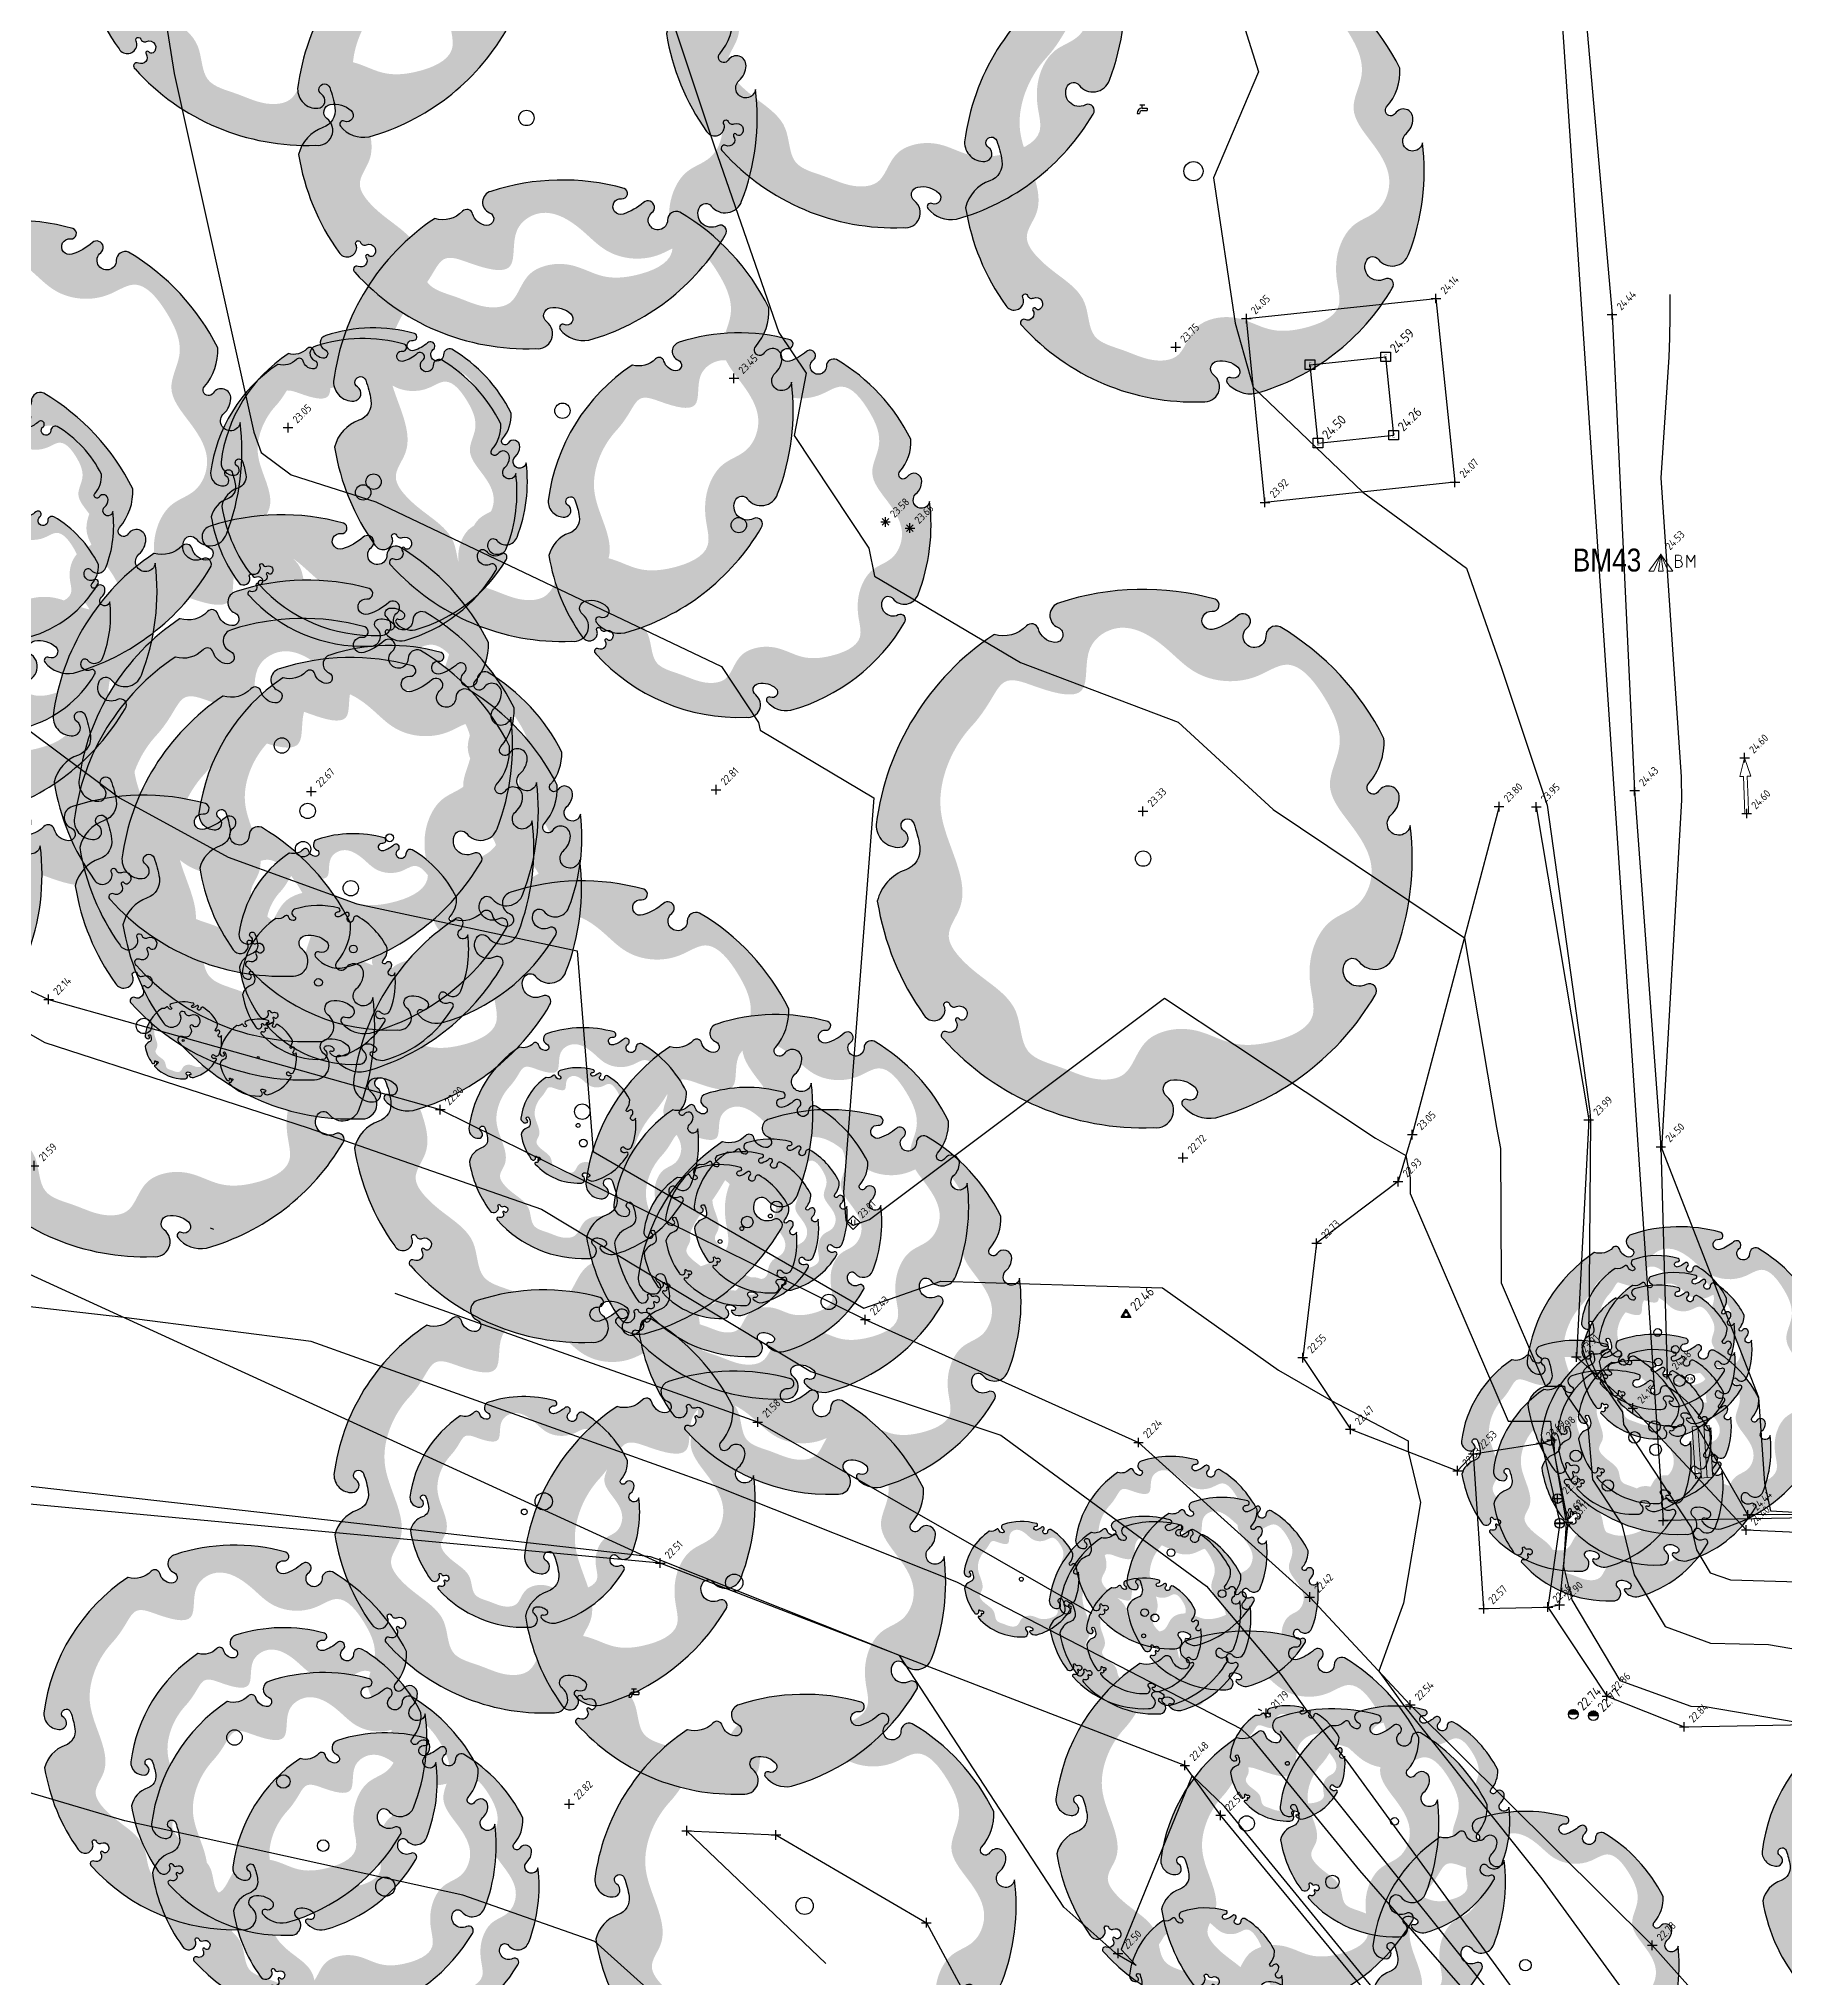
# Model space of a CAD drawing. Header units: metres. Extents: x 245957 to 247358, y 7418632 to 7419642.
# Drawn here: x 246174.8 to 246220.2, y 7419017.7 to 7419068.1 of the extents above; entities that cross this region are included whole.
import ezdxf
from ezdxf.enums import TextEntityAlignment as Align

# ---------------------------------------------------------------- set-up
doc = ezdxf.new("R2010")
doc.units = ezdxf.units.M
doc.header["$PDSIZE"] = 1
doc.linetypes.add('DASHDOT', pattern=[10, 5, -2.5, 0, -2.5])
doc.linetypes.add('PHANTOM', pattern=[2.5, 1.25, -0.25, 0.25, -0.25, 0.25, -0.25])
for name, color, linetype in [('017_NAIL-L', 8, 'Continuous'), ('018_SPIKE', 8, 'Continuous'), ('018_SPIKE-L', 8, 'Continuous'), ('102_TOP_OF_BANK', 37, 'PHANTOM'), ('102_TOP_OF_BANK-L', 37, 'PHANTOM'), ('102_TOP_OF_BANK-S', 37, 'PHANTOM'), ('103_TOE_OF_BATTER', 37, 'DASHDOT'), ('103_TOE_OF_BATTER-L', 37, 'DASHDOT'), ('103_TOE_OF_BATTER-S', 37, 'DASHDOT'), ('104_EXISTING_SURFACE-L', 35, 'Continuous'), ('104_EXISTING_SURFACE-S', 35, 'Continuous'), ('201_SINGLE_TREE-H', 63, 'Continuous'), ('201_SINGLE_TREE-S', 96, 'Continuous'), ('203_GROUP_TREES', 116, 'DASHDOT'), ('203_GROUP_TREES-S', 116, 'DASHDOT'), ('321_INVERT_OF_PIPE', 84, 'Continuous'), ('321_INVERT_OF_PIPE-L', 84, 'Continuous'), ('321_INVERT_OF_PIPE-S', 84, 'Continuous'), ('403_EDGE_OF_BITUMEN', 8, 'Continuous'), ('403_EDGE_OF_BITUMEN-L', 8, 'Continuous'), ('403_EDGE_OF_BITUMEN-S', 8, 'Continuous'), ('418_LANE_LINE_SOLID-L', 53, 'Continuous'), ('418_LANE_LINE_SOLID-S', 53, 'Continuous'), ('522_RUBBISH_BIN-S', 89, 'Continuous'), ('523_SEAT_OR_BENCH-S', 89, 'Continuous'), ('621_RETAIN_WALL_CONC', 45, 'STONEWALL'), ('621_RETAIN_WALL_CONC-L', 45, 'STONEWALL'), ('621_RETAIN_WALL_CONC-S', 45, 'STONEWALL'), ('903_FENCE', 24, 'FENCELINE'), ('903_FENCE-S', 24, 'Continuous'), ('COORDS', 2, 'Continuous'), ('EX-BENCHMARK', 7, 'Continuous'), ('EX-BENCHMARK_(SLS)', 8, 'Continuous'), ('EX-LINEMARKING_(SLS)', 53, 'Continuous'), ('Surface_Contours_Major', 4, 'Continuous'), ('Surface_Contours_Minor', 253, 'Continuous')]:
    doc.layers.add(name, color=color, linetype=linetype)
for name, color, linetype, true_color in [('419_EDGE_OF_CONCRETE', 7, 'Continuous', 0xff4100), ('419_EDGE_OF_CONCRETE-L', 7, 'Continuous', 0xff4100), ('419_EDGE_OF_CONCRETE-S', 7, 'Continuous', 0xff4100), ('710_ELECTRICITY_MAIN', 7, 'Continuous', 0xffa500), ('710_ELECTRICITY_MAIN-L', 7, 'Continuous', 0xffa500), ('710_ELECTRICITY_MAIN-S', 7, 'Continuous', 0xffa500), ('716_ELECTRICITY_PIT', 7, 'ELECTRICAL', 0xffa500), ('716_ELECTRICITY_PIT-L', 7, 'ELECTRICAL', 0xffa500), ('716_ELECTRICITY_PIT-S', 7, 'ELECTRICAL', 0xffa500), ('758_WATER_TAP-S', 7, 'Continuous', 0x0041ff), ('762_UNCLASSIFIED_PIT', 7, 'Continuous', 0xff64ac), ('764_UNCLASS_UTILITY-L', 7, 'Continuous', 0xff64ac), ('764_UNCLASS_UTILITY-S', 7, 'Continuous', 0xff64ac), ('765_UNCLASS_OBJECT-L', 7, 'Continuous', 0xff64ac), ('765_UNCLASS_OBJECT-S', 7, 'Continuous', 0xff64ac)]:
    doc.layers.add(name, color=color, linetype=linetype, true_color=true_color)
doc.styles.add('BOLD', font='ARIALN.TTF')
doc.styles.add('ISO', font='iso.shx')
doc.styles.add('ISO18', font='iso.shx')
doc.styles.add('ISO2.5', font='isocp.shx', dxfattribs={"height": 2.5})
doc.styles.get("Standard").update_dxf_attribs({"font": 'SIMPLEX.shx'})
doc.styles.add('Styleromans', font='romans.shx')
doc.linetypes.add('ELECTRICAL', pattern='A,2,-0.15,["E",ISO18,S=0.2,R=0,X=-0.015,Y=-0.1],-0.15', length=2.3)
doc.linetypes.add('FENCELINE', pattern='A,0.5,-0.2,["/",Standard,S=0.1,R=0,X=0,Y=-0.05],-0.25', length=0.95)
doc.linetypes.add('STONEWALL', pattern='A,0,-0.0625,[131,AECCLAND,S=1,R=0,X=0,Y=0],-0.06303', length=0.12553)

# ---------------------------------------------------------------- blocks, each defined once
blk = doc.blocks.new('201C')
at = {"layer": '201_SINGLE_TREE-H', "transparency": 33554534}
h = blk.add_hatch(color=256, dxfattribs=at)
h.paths.add_polyline_path([(-0.3717, -0.3344, 0.222926), (0.0196, -0.4996, 0.770799), (0.0439, -0.4417, -0.650302), (0.0511, -0.4116, -0.234737), (0.0964, -0.4247, -0.847312), (0.0816, -0.4475, 0.78443), (0.0732, -0.4583, 0.276934), (0.1352, -0.4813, 0.193599), (0.4309, -0.2536, 0.800435), (0.4144, -0.2337, -0.75216), (0.3757, -0.1925, -0.528914), (0.4006, -0.1909, 0.594112), (0.4663, -0.1804, 0.123805), (0.4962, 0.0616, -1.41759), (0.4607, 0.0811, 0.206906), (0.4758, 0.1133, 0.759729), (0.4374, 0.1252, -1.073307), (0.4187, 0.1392, 0.194379), (0.4474, 0.2231, 0.144612), (0.2544, 0.4304, 0.53339), (0.2277, 0.4128, -1.592592), (0.1939, 0.4293, 1.030038), (0.1758, 0.4513, -0.10361), (0.1314, 0.4262, -1.238487), (0.1282, 0.4593, 0.884725), (0.1336, 0.4818, 0.147549), (-0.1551, 0.4753, 0.71725), (-0.1579, 0.4291, -0.864032), (-0.1646, 0.4015, -0.310704), (-0.1946, 0.4266, 0.58143), (-0.2167, 0.4321, -0.281558), (-0.2766, 0.4162), (-0.2775, 0.4159, 0.217121), (-0.4959, 0.0634), (-0.4959, 0.0634, 0.440011), (-0.4522, 0.021, 0.723973), (-0.4442, 0.0516, -1.384648), (-0.4262, 0.0659, -0.051107), (-0.4149, 0.0223, -0.361502), (-0.441, -0.0208, 0.256822), (-0.4937, -0.0791, 0.116166), (-0.4065, -0.2911, 0.67803), (-0.3682, -0.2843, 0.170035), (-0.3696, -0.274, -1.054701), (-0.3596, -0.2696, 0.431903), (-0.3468, -0.2749, -0.910728), (-0.3329, -0.2993, -0.42046), (-0.3418, -0.2976, 1.007885), (-0.3479, -0.3018, -0.766634), (-0.3646, -0.3216, 0.938602), (-0.3717, -0.3344)])
edge = h.paths.add_edge_path(flags=16)
edge.add_spline(control_points=[(-0.3177, 0.2468), (-0.303, 0.2628), (-0.2856, 0.2893), (-0.256, 0.3411), (-0.1928, 0.3155), (-0.0921, 0.286), (-0.1162, 0.3941), (-0.0359, 0.4462), (0.0392, 0.3985), (0.1028, 0.3299), (0.1957, 0.3214), (0.2784, 0.3804), (0.3442, 0.2961), (0.3785, 0.2147), (0.3303, 0.1307), (0.3915, 0.0592), (0.4378, -0.0139), (0.4055, -0.0919), (0.3459, -0.1091), (0.3102, -0.1666), (0.3057, -0.2282), (0.3286, -0.3091), (0.2408, -0.3447), (0.1647, -0.3496), (0.103, -0.3142), (0.0463, -0.3153), (0.0047, -0.3356), (-0.0139, -0.3682), (-0.0327, -0.4069), (-0.0927, -0.4151), (-0.1463, -0.3868), (-0.23, -0.3665), (-0.2245, -0.2773), (-0.2864, -0.2294), (-0.3344, -0.1941), (-0.3737, -0.1409), (-0.3276, -0.0866), (-0.344, -0.0009), (-0.3866, 0.0828), (-0.3665, 0.1796), (-0.3359, 0.2271), (-0.3177, 0.2468)], knot_values=[0, 0, 0, 0, 0.064972, 0.101243, 0.15652, 0.245586, 0.324463, 0.387907, 0.486094, 0.554514, 0.671826, 0.728629, 0.823661, 0.919885, 0.989953, 1.075257, 1.171704, 1.23593, 1.293575, 1.346478, 1.426142, 1.479146, 1.570817, 1.644481, 1.712561, 1.774901, 1.807, 1.846291, 1.885582, 1.928182, 2.007036, 2.074591, 2.151638, 2.226455, 2.293426, 2.340744, 2.397548, 2.47317, 2.587294, 2.673595, 2.754259, 2.754259, 2.754259, 2.754259], degree=3, periodic=0)
at = {"layer": '201_SINGLE_TREE-S'}
blk.add_lwpolyline([(-0.3717, -0.3344, 0.222926), (0.0196, -0.4996, 0.770799), (0.0439, -0.4417, -0.650302), (0.0511, -0.4116, -0.234737), (0.0964, -0.4247, -0.847312), (0.0816, -0.4475, 0.78443), (0.0732, -0.4583, 0.276934), (0.1352, -0.4813, 0.193599), (0.4309, -0.2536, 0.800435), (0.4144, -0.2337, -0.75216), (0.3757, -0.1925, -0.528914), (0.4006, -0.1909, 0.594112), (0.4663, -0.1804, 0.123805), (0.4962, 0.0616, -1.41759), (0.4607, 0.0811, 0.206906), (0.4758, 0.1133, 0.759729), (0.4374, 0.1252, -1.073307), (0.4187, 0.1392, 0.194379), (0.4474, 0.2231, 0.144612), (0.2544, 0.4304, 0.53339), (0.2277, 0.4128, -1.592592), (0.1939, 0.4293, 1.030038), (0.1758, 0.4513, -0.10361), (0.1314, 0.4262, -1.238487), (0.1282, 0.4593, 0.884725), (0.1336, 0.4818, 0.147549), (-0.1551, 0.4753, 0.71725), (-0.1579, 0.4291, -0.864032), (-0.1646, 0.4015, -0.310704), (-0.1946, 0.4266, 0.58143), (-0.2167, 0.4321, -0.281558), (-0.2766, 0.4162), (-0.2775, 0.4159, 0.217121), (-0.4959, 0.0634), (-0.4959, 0.0634, 0.440011), (-0.4522, 0.021, 0.723973), (-0.4442, 0.0516, -1.384648), (-0.4262, 0.0659, -0.051107), (-0.4149, 0.0223, -0.361502), (-0.441, -0.0208, 0.256822), (-0.4937, -0.0791, 0.116166), (-0.4065, -0.2911, 0.67803), (-0.3682, -0.2843, 0.170035), (-0.3696, -0.274, -1.054701), (-0.3596, -0.2696, 0.431903), (-0.3468, -0.2749, -0.910728), (-0.3329, -0.2993, -0.42046), (-0.3418, -0.2976, 1.007885), (-0.3479, -0.3018, -0.766634), (-0.3646, -0.3216, 0.938602), (-0.3717, -0.3344)], format="xyb", dxfattribs=at)
blk = doc.blocks.new('201T')
at = {"layer": '201_SINGLE_TREE-S'}
blk.add_circle((0, 0), 0.5, dxfattribs=at)
blk = doc.blocks.new('CROSS')
at = {"color": 0, "linetype": 'Continuous'}
for p, q in [((-0.5, 0), (0.5, 0)), ((0, -0.5), (0, 0.5))]:
    blk.add_line(p, q, dxfattribs=at)
blk = doc.blocks.new('716')
at = {"layer": '716_ELECTRICITY_PIT', "color": 0, "linetype": 'Continuous'}
for p, q in [((0, 0.5), (-0.5, 0)), ((0.5, 0), (-0.5, 0)), ((-0.48, 0.13), (0.48, 0.13)), ((-0.43, 0.26), (-0.43, 0)), ((0.43, 0.25), (-0.43, 0.25)), ((-0.36, 0.35), (0.36, 0.35)), ((-0.35, 0), (-0.35, 0.36)), ((-0.35, 0), (0, 0.35)), ((0.26, 0.43), (-0.26, 0.43)), ((-0.25, 0.43), (-0.25, 0)), ((0, 0.25), (-0.25, 0)), ((-0.13, 0), (-0.13, 0.48)), ((-0.13, 0), (0, 0.13)), ((0, 0.5), (0, 0)), ((0.5, 0), (0, 0.5)), ((0, 0.35), (0.35, 0)), ((0.25, 0), (0, 0.25)), ((0, 0.13), (0.13, 0)), ((0.13, 0), (0.13, 0.48)), ((0.25, 0), (0.25, 0.43)), ((0.35, 0.36), (0.35, 0)), ((0.43, 0), (0.43, 0.26))]:
    blk.add_line(p, q, dxfattribs=at)
at = {"layer": '716_ELECTRICITY_PIT', "color": 0}
blk.add_circle((0, 0), 0.5, dxfattribs=at).dxf.unprotected_set("ltscale", 0)
blk = doc.blocks.new('018')
at = {"color": 0, "linetype": 'Continuous'}
for p, q in [((-0.498, -0.292), (0.002, 0.578)), ((-0.428, -0.242), (0.002, 0.508)), ((-0.218, -0.002), (-0.208, 0.058)), ((-0.208, 0.058), (-0.188, 0.108)), ((-0.188, 0.108), (-0.158, 0.158)), ((-0.158, 0.158), (-0.108, 0.188)), ((-0.148, 0.208), (0.002, 0.408)), ((0.002, 0.278), (-0.148, 0.208)), ((-0.108, 0.188), (-0.058, 0.208)), ((-0.058, 0.208), (0.002, 0.218)), ((0.002, 0.278), (-0.048, 0.338)), ((0.002, 0.578), (0.502, -0.292)), ((0.002, 0.508), (0.452, -0.252)), ((0.002, 0.508), (0.002, 0.278)), ((0.002, 0.408), (0.172, 0.208)), ((0.002, 0.278), (0.052, 0.358)), ((0.172, 0.208), (0.002, 0.278)), ((0.002, 0.218), (0.062, 0.218)), ((0.062, 0.218), (0.112, 0.188)), ((0.112, 0.188), (0.162, 0.158)), ((0.162, 0.158), (0.192, 0.108)), ((0.282, 0.008), (0.182, -0.212)), ((0.192, 0.108), (0.212, 0.058)), ((0.212, 0.058), (0.222, -0.002)), ((0.402, -0.192), (0.282, 0.008)), ((0.502, -0.292), (-0.498, -0.292)), ((0.452, -0.252), (-0.428, -0.242)), ((-0.348, -0.192), (-0.268, -0.012)), ((-0.348, -0.192), (-0.218, -0.142)), ((-0.168, -0.212), (-0.348, -0.192)), ((-0.218, -0.142), (-0.298, -0.092)), ((-0.268, -0.012), (-0.168, -0.212)), ((-0.218, -0.142), (-0.268, -0.222)), ((-0.208, -0.062), (-0.218, -0.002)), ((-0.188, -0.112), (-0.208, -0.062)), ((-0.158, -0.162), (-0.188, -0.112)), ((-0.108, -0.192), (-0.158, -0.162)), ((-0.058, -0.212), (-0.108, -0.192)), ((0.002, -0.222), (-0.058, -0.212)), ((0.062, -0.212), (0.002, -0.222)), ((0.112, -0.192), (0.062, -0.212)), ((0.162, -0.162), (0.112, -0.192)), ((0.192, -0.112), (0.162, -0.162)), ((0.182, -0.212), (0.402, -0.192)), ((0.212, -0.062), (0.192, -0.112)), ((0.222, -0.002), (0.212, -0.062)), ((0.232, -0.112), (0.332, -0.062)), ((0.402, -0.192), (0.232, -0.112)), ((0.232, -0.112), (0.282, -0.242))]:
    blk.add_line(p, q, dxfattribs=at)
blk = doc.blocks.new('758')
at = {"color": 0}
for p, q in [((-0.24, 0.59), (0.26, 0.59)), ((0, 0.25), (0, 0.59)), ((0, 0.25), (0.5, 0.25)), ((0, 0), (0.5, 0)), ((0.5, 0.25), (0.5, 0)), ((-0.53, -0.3), (-0.28, -0.3))]:
    blk.add_line(p, q, dxfattribs=at)
for radius, start, end in [(0.551, 91.9089, 180.0466), (0.304, 93.5498, 180.0277)]:
    blk.add_arc((0.02, -0.3), radius, start, end, dxfattribs=at)
blk = doc.blocks.new('523')
at = {"color": 0, "linetype": 'Continuous', "lineweight": 13}
for p, q in [((-0.675, 0.225), (0.675, 0.225)), ((-0.675, -0.225), (-0.675, 0.225)), ((-0.67, 0.073), (0.674, 0.073)), ((0.675, 0.225), (0.675, -0.225)), ((-0.675, -0.079), (0.674, -0.079)), ((-0.675, -0.225), (0, -0.225)), ((0, -0.225), (0.675, -0.225))]:
    blk.add_line(p, q, dxfattribs=at)
blk = doc.blocks.new('522')
at = {"color": 0}
blk.add_circle((0, 0), 0.478, dxfattribs=at).dxf.unprotected_set("ltscale", 0)
at = {"color": 0, "style": 'ISO'}
blk.add_text('BIN', height=0.317, dxfattribs=at).set_placement((0, 0), align=Align.MIDDLE_CENTER)
blk = doc.blocks.new('710')
at = {"color": 0}
blk.add_lwpolyline([(-0.5, 0.5), (0.5, 0.5), (0.5, -0.5), (-0.5, -0.5)], close=True, dxfattribs=at)
at = {"color": 0, "style": 'ISO'}
blk.add_text('E', height=0.44, dxfattribs=at).set_placement((0, 0), align=Align.MIDDLE_CENTER)
blk = doc.blocks.new('764')
at = {"layer": '762_UNCLASSIFIED_PIT', "color": 0}
blk.add_lwpolyline([(0.71, 0), (0, 0.71), (-0.71, 0), (0, -0.71)], close=True, dxfattribs=at)
at = {"layer": '762_UNCLASSIFIED_PIT', "color": 0, "style": 'Styleromans'}
blk.add_text('U', height=0.6, dxfattribs=at).set_placement((0, 0), align=Align.MIDDLE_CENTER)
blk = doc.blocks.new('765')
at = {"color": 0, "linetype": 'Continuous'}
for p, q in [((-0.5, 0), (0.5, 0)), ((-0.35, 0.35), (0.35, -0.35)), ((-0.35, -0.35), (0.35, 0.35)), ((0, -0.5), (0, 0.5))]:
    blk.add_line(p, q, dxfattribs=at)
blk = doc.blocks.new('321')
at = {"layer": '321_INVERT_OF_PIPE', "color": 0, "linetype": 'Continuous'}
for p, q in [((-0.5, 0), (0.5, 0)), ((0, -0.5), (0, 0.5))]:
    blk.add_line(p, q, dxfattribs=at)
blk.add_circle((0, 0), 0.5, dxfattribs=at)
blk = doc.blocks.new('BM')
at = {"color": 0, "linetype": 'Continuous', "lineweight": 13}
for p, q in [((0, 0), (-0.31, -0.437)), ((-0.186, -0.437), (0, 0)), ((0, 0), (-0.062, -0.437)), ((0, 0), (0.186, -0.437)), ((0.31, -0.437), (0, 0)), ((0, 0), (0.062, -0.437)), ((-0.31, -0.437), (-0.186, -0.437)), ((-0.062, -0.437), (0.062, -0.437)), ((0.186, -0.437), (0.31, -0.437)), ((0.472, -0.017), (0.383, -0.017)), ((0.383, -0.017), (0.383, -0.339)), ((0.472, -0.161), (0.383, -0.161)), ((0.383, -0.161), (0.389, -0.161)), ((0.383, -0.339), (0.472, -0.339)), ((0.383, -0.339), (0.389, -0.339)), ((0.522, -0.039), (0.472, -0.017)), ((0.472, -0.161), (0.522, -0.139)), ((0.516, -0.172), (0.472, -0.161)), ((0.472, -0.339), (0.516, -0.327)), ((0.549, -0.206), (0.516, -0.172)), ((0.516, -0.327), (0.549, -0.294)), ((0.544, -0.089), (0.522, -0.039)), ((0.522, -0.139), (0.544, -0.089)), ((0.56, -0.25), (0.549, -0.206)), ((0.549, -0.294), (0.56, -0.25)), ((0.671, -0.339), (0.671, -0.017)), ((0.671, -0.017), (0.776, -0.194)), ((0.776, -0.194), (0.887, -0.017)), ((0.887, -0.017), (0.887, -0.339))]:
    blk.add_line(p, q, dxfattribs=at)
blk = doc.blocks.new('T')
at = {"color": 0, "linetype": 'Continuous', "lineweight": 13}
for p, q in [((0, 0), (2.4, 0.36)), ((2.4, -0.36), (0, 0)), ((2.4, 0.36), (2.4, 0.12)), ((2.4, 0.12), (5.48, 0.12)), ((5.48, 0.12), (6.94, 0.12)), ((7.2, 0.12), (6.94, 0.12)), ((7.2, 0.12), (7.2, -0.12)), ((2.41, -0.12), (2.4, -0.36)), ((7.2, -0.12), (2.41, -0.12))]:
    blk.add_line(p, q, dxfattribs=at)

msp = doc.modelspace()

# ---------------------------------------------------------------- linework, layer by layer
at = {"layer": '102_TOP_OF_BANK', "ltscale": 20}
for p, q in [((246213.753, 7419048.105), (246215.118, 7419039.967)), ((246170.114, 7419045.415), (246175.069, 7419043.1)), ((246175.069, 7419043.1), (246185.254, 7419040.236)), ((246185.254, 7419040.236), (246196.306, 7419034.776)), ((246215.118, 7419039.967), (246214.799, 7419033.806)), ((246173.368, 7419036.511), (246190.973, 7419028.447)), ((246196.306, 7419034.776), (246203.411, 7419031.58)), ((246214.799, 7419033.806), (246216.265, 7419032.476)), ((246216.265, 7419032.476), (246219.212, 7419029.309)), ((246203.411, 7419031.58), (246207.864, 7419027.561)), ((246190.973, 7419028.447), (246172.533, 7419030.166)), ((246219.212, 7419029.309), (246222.693, 7419029.157)), ((246204.616, 7419023.185), (246190.973, 7419028.447)), ((246207.864, 7419027.561), (246210.476, 7419024.759)), ((246210.476, 7419024.759), (246216.771, 7419018.508)), ((246205.545, 7419021.887), (246204.616, 7419023.185)), ((246215.542, 7419009.75), (246205.545, 7419021.887)), ((246216.771, 7419018.508), (246225.565, 7419008.654))]:
    msp.add_line(p, q, dxfattribs=at)
at = {"layer": '103_TOE_OF_BATTER', "ltscale": 2}
for p, q in [((246212.786, 7419048.115), (246210.531, 7419039.588)), ((246210.531, 7419039.588), (246210.162, 7419038.366)), ((246193.509, 7419032.113), (246174.69, 7419038.776)), ((246210.162, 7419038.366), (246208.042, 7419036.76)), ((246208.042, 7419036.76), (246207.68, 7419033.787)), ((246207.68, 7419033.787), (246208.92, 7419031.924)), ((246193.509, 7419032.113), (246206.73, 7419024.542)), ((246208.92, 7419031.924), (246211.71, 7419030.846)), ((246211.71, 7419030.846), (246212.121, 7419031.285)), ((246213.888, 7419031.56), (246214.368, 7419029.496)), ((246214.368, 7419029.496), (246214.057, 7419027.3)), ((246214.057, 7419027.3), (246215.59, 7419024.988)), ((246225.933, 7419000.598), (246206.73, 7419024.542)), ((246215.59, 7419024.988), (246217.601, 7419024.187)), ((246217.601, 7419024.187), (246226.064, 7419024.34))]:
    msp.add_line(p, q, dxfattribs=at)
at = {"layer": '203_GROUP_TREES'}
for p, q in [((246191.662, 7419021.487), (246195.957, 7419017.389)), ((246191.662, 7419021.487), (246193.982, 7419021.376)), ((246193.982, 7419021.376), (246197.894, 7419019.094)), ((246197.894, 7419019.094), (246199.041, 7419016.971))]:
    msp.add_line(p, q, dxfattribs=at)
at = {"layer": '403_EDGE_OF_BITUMEN'}
for p, q in [((246214.857, 7419070.741), (246215.727, 7419060.907)), ((246215.727, 7419060.907), (246216.31, 7419048.532)), ((246216.31, 7419048.532), (246216.994, 7419039.272)), ((246216.994, 7419039.272), (246217.159, 7419033.352)), ((246219.257, 7419029.696), (246217.159, 7419033.352)), ((246222.44, 7419029.715), (246219.257, 7419029.696))]:
    msp.add_line(p, q, dxfattribs=at)
at = {"layer": '419_EDGE_OF_CONCRETE'}
for p, q in [((246206.215, 7419060.804), (246211.145, 7419061.326)), ((246211.145, 7419061.326), (246211.64, 7419056.548)), ((246206.699, 7419056.026), (246206.215, 7419060.804)), ((246211.64, 7419056.548), (246206.699, 7419056.026)), ((246212.121, 7419031.285), (246213.888, 7419031.56)), ((246212.387, 7419027.262), (246212.121, 7419031.285)), ((246212.387, 7419027.262), (246214.057, 7419027.3))]:
    msp.add_line(p, q, dxfattribs=at)
at = {"layer": '621_RETAIN_WALL_CONC'}
for p, q in [((246213.888, 7419031.56), (246214.155, 7419031.649)), ((246214.584, 7419029.506), (246214.155, 7419031.649)), ((246214.361, 7419027.358), (246214.584, 7419029.506)), ((246214.057, 7419027.3), (246214.361, 7419027.358))]:
    msp.add_line(p, q, dxfattribs=at).dxf.unprotected_set("ltscale", 0)
at = {"layer": '710_ELECTRICITY_MAIN'}
for p, q in [((246207.874, 7419059.603), (246209.841, 7419059.81)), ((246210.047, 7419057.773), (246209.841, 7419059.81)), ((246208.079, 7419057.566), (246207.874, 7419059.603)), ((246208.079, 7419057.566), (246210.047, 7419057.773))]:
    msp.add_line(p, q, dxfattribs=at)
at = {"layer": '903_FENCE', "ltscale": 20}
for p in [(246210.97, 7419119.791), (246255.447, 7419030.25)]:
    msp.add_line(p, (246217.058, 7419029.549), dxfattribs=at)
at = {"layer": 'COORDS', "color": 7, "linetype": 'Continuous'}
msp.add_point((246216.995, 7419054.672), dxfattribs=at)
at = {"layer": 'Surface_Contours_Major'}
for points, elevation in [([(246205.482, 7419070.558), (246206.528, 7419067.218), (246205.358, 7419064.461), (246205.925, 7419060.687), (246206.396, 7419059.018), (246209.242, 7419056.294), (246211.944, 7419054.314), (246212.858, 7419051.684), (246214.037, 7419048.152), (246215.15, 7419040.194), (246215.161, 7419039.951), (246215.119, 7419034.602), (246215.153, 7419033.737), (246215.334, 7419033.32), (246215.998, 7419032.371), (246216.025, 7419032.05), (246217.781, 7419029.37), (246217.923, 7419028.79), (246218.279, 7419028.195), (246218.802, 7419028.006), (246221.441, 7419027.934)], 24), ([(246178.042, 7419069.03), (246178.334, 7419067.179), (246180.402, 7419057.849), (246180.598, 7419057.321), (246181.374, 7419056.744), (246183.581, 7419056.036), (246192.564, 7419051.761), (246193.53, 7419050.301), (246193.57, 7419050.099), (246196.531, 7419048.347), (246195.74, 7419038.092), (246195.8, 7419037.349), (246196, 7419037.233), (246196.419, 7419037.381), (246204.089, 7419043.13), (246209.575, 7419039.491), (246210.366, 7419039.04), (246210.472, 7419038.465), (246210.474, 7419038.059), (246213.025, 7419032.134), (246214.121, 7419032.133), (246214.172, 7419031.704), (246214.199, 7419031.665), (246214.231, 7419031.27), (246214.535, 7419029.503), (246214.466, 7419028.36), (246214.681, 7419027.486), (246215.931, 7419025.394), (246217.771, 7419024.728), (246218.145, 7419024.717), (246220.891, 7419024.246)], 23), ([(246197.464, 7419011.257), (246189.271, 7419018.608), (246185.838, 7419019.808), (246177.05, 7419021.747), (246170.018, 7419023.818), (246169.003, 7419023.252), (246165.125, 7419021.886), (246164.405, 7419021.58), (246164.315, 7419021.725), (246164.189, 7419021.741), (246161.943, 7419025.282), (246161.922, 7419025.33), (246161.889, 7419025.404), (246161.854, 7419025.426), (246153.85, 7419033.376), (246146.64, 7419041.612), (246145.673, 7419043.16), (246144.82, 7419044.588), (246140.536, 7419050.815), (246140.938, 7419057.692), (246140.778, 7419058.032), (246140.741, 7419058.178), (246140.514, 7419058.555), (246129.005, 7419066.353)], 23), ([(246174.046, 7419042.509), (246174.972, 7419041.984), (246181.817, 7419039.76), (246187.883, 7419037.649), (246194.892, 7419033.428), (246199.832, 7419031.772), (246205.175, 7419027.841), (246207.108, 7419025.546), (246207.788, 7419024.602), (246208.855, 7419023.264), (246219.585, 7419008.513), (246209.169, 7419020.448), (246206.409, 7419023.821), (246206.089, 7419024.129), (246198.686, 7419027.952), (246192.367, 7419030.461), (246181.897, 7419034.205), (246177.028, 7419034.834), (246173.205, 7419035.267)], 22)]:
    msp.add_lwpolyline(points, dxfattribs=dict(at, elevation=elevation))
at = {"layer": 'Surface_Contours_Minor'}
for points, elevation in [([(246191.073, 7419069.208), (246192.385, 7419065.268), (246194.054, 7419060.441), (246194.772, 7419059.384), (246194.459, 7419057.764), (246196.399, 7419054.833), (246196.543, 7419054.11), (246200.344, 7419051.86), (246204.444, 7419050.314), (246206.912, 7419048.038), (246211.884, 7419044.701), (246212.723, 7419039.769), (246212.823, 7419039.225), (246212.838, 7419035.734), (246213.995, 7419033.048), (246214.492, 7419033.047), (246214.515, 7419032.852), (246215.098, 7419032.018), (246215.213, 7419030.616), (246215.98, 7419029.446), (246216.302, 7419028.138), (246217.105, 7419026.794), (246218.287, 7419026.367), (246219.793, 7419026.326), (246225.341, 7419025.374)], 23.5), ([(246169.451, 7419068.492), (246171.042, 7419058.382), (246171.43, 7419056.632), (246173.592, 7419050.811), (246176.909, 7419048.344), (246179.742, 7419046.799), (246183.083, 7419045.587), (246188.814, 7419044.366), (246189.234, 7419039.146), (246196.27, 7419035.072), (246198.267, 7419035.774), (246204.039, 7419035.598), (246207.05, 7419033.46), (246208.424, 7419032.669), (246210.42, 7419031.624), (246210.419, 7419031.344), (246210.748, 7419030.023), (246210.299, 7419027.399), (246209.662, 7419025.632), (246210.299, 7419024.748), (246213.901, 7419020.232), (246220.601, 7419011.02)], 22.5), ([(246217.227, 7419061.426), (246217.229, 7419060.866), (246217.223, 7419060.307), (246217.203, 7419059.797), (246216.996, 7419056.664), (246217.523, 7419048.893), (246217.529, 7419048.283), (246217.017, 7419039.359), (246217.02, 7419039.322), (246217.021, 7419039.307), (246217.029, 7419039.273), (246217.023, 7419039.218), (246219.534, 7419032.755), (246219.687, 7419030.523), (246219.842, 7419029.803), (246221.566, 7419029.709)], 24.5), ([(246214.958, 7419010.729), (246205.646, 7419022.112), (246204.808, 7419022.918), (246202.957, 7419018.397), (246203.347, 7419017.98), (246202.859, 7419018.264), (246202.796, 7419018.318), (246201.466, 7419019.501), (246197.198, 7419026.046), (246191.013, 7419028.503), (246190.721, 7419028.607), (246190.586, 7419028.624), (246172.599, 7419030.66)], 22.5)]:
    msp.add_lwpolyline(points, dxfattribs=dict(at, elevation=elevation))

# ---------------------------------------------------------------- block references
at = {"layer": '018_SPIKE', "xscale": 0.25, "yscale": 0.25, "zscale": 0.25}
msp.add_blockref('018', (246203.088, 7419034.903), dxfattribs=at)
at = {"layer": '102_TOP_OF_BANK-S', "xscale": 0.25, "yscale": 0.25, "zscale": 0.25}
for p in [(246213.753, 7419048.105), (246175.069, 7419043.1), (246185.254, 7419040.236), (246215.118, 7419039.967), (246196.306, 7419034.776), (246214.799, 7419033.806), (246216.265, 7419032.476), (246203.411, 7419031.58), (246219.212, 7419029.309), (246190.973, 7419028.447), (246207.864, 7419027.561), (246210.476, 7419024.759), (246204.616, 7419023.185), (246205.545, 7419021.887), (246216.771, 7419018.508)]:
    msp.add_blockref('CROSS', p, dxfattribs=at)
at = {"layer": '103_TOE_OF_BATTER-S', "xscale": 0.25, "yscale": 0.25, "zscale": 0.25}
for p in [(246212.786, 7419048.115), (246210.531, 7419039.588), (246174.69, 7419038.776), (246210.162, 7419038.366), (246208.042, 7419036.76), (246207.68, 7419033.787), (246193.509, 7419032.113), (246208.92, 7419031.924), (246213.888, 7419031.56), (246211.71, 7419030.846), (246214.368, 7419029.496), (246214.057, 7419027.3), (246215.59, 7419024.988), (246206.73, 7419024.542), (246217.601, 7419024.187)]:
    msp.add_blockref('CROSS', p, dxfattribs=at)
at = {"layer": '104_EXISTING_SURFACE-S', "xscale": 0.25, "yscale": 0.25, "zscale": 0.25}
for p in [(246204.378, 7419060.065), (246192.889, 7419059.252), (246181.295, 7419057.97), (246181.899, 7419048.507), (246192.424, 7419048.555), (246203.527, 7419047.994), (246204.567, 7419038.985), (246188.608, 7419022.181), (246202.88, 7419018.295)]:
    msp.add_blockref('CROSS', p, dxfattribs=at)
at = {"layer": '201_SINGLE_TREE-S'}
for name, p, xscale, yscale, zscale in [('201C', (246181.779, 7419071.307), 12, 12, 12), ('201C', (246197.058, 7419069.164), 12, 12, 12), ('201C', (246187.495, 7419066.02), 12, 12, 12), ('201C', (246204.839, 7419064.637), 12, 12, 12), ('201T', (246187.495, 7419066.02), 0.4, 0.4, 0.4), ('201T', (246204.839, 7419064.637), 0.5, 0.5, 0.5), ('201C', (246188.431, 7419058.408), 12, 12, 12), ('201C', (246174.097, 7419057.364), 12, 12, 12), ('201C', (246183.248, 7419056.284), 8, 8, 8), ('201C', (246183.519, 7419056.563), 8, 8, 8), ('201C', (246193.017, 7419055.434), 10, 10, 10), ('201C', (246171.888, 7419053.701), 12, 12, 12), ('201C', (246173.761, 7419055.416), 6, 6, 6), ('201T', (246188.431, 7419058.408), 0.4, 0.4, 0.4), ('201T', (246183.248, 7419056.284), 0.4, 0.4, 0.4), ('201T', (246183.519, 7419056.563), 0.4, 0.4, 0.4), ('201C', (246173.68, 7419053.071), 6, 6, 6), ('201C', (246181.135, 7419049.704), 12, 12, 12), ('201T', (246193.017, 7419055.434), 0.4, 0.4, 0.4), ('201C', (246181.805, 7419048.003), 12, 12, 12), ('201C', (246203.531, 7419046.762), 14, 14, 14), ('201C', (246181.686, 7419047.008), 12, 12, 12), ('201C', (246168.899, 7419046.358), 12, 12, 12), ('201C', (246183.937, 7419047.303), 10, 10, 10), ('201C', (246182.927, 7419045.992), 12, 12, 12), ('201T', (246181.135, 7419049.704), 0.4, 0.4, 0.4), ('201C', (246177.549, 7419042.411), 12, 12, 12), ('201T', (246181.805, 7419048.003), 0.4, 0.4, 0.4), ('201C', (246182.993, 7419044.411), 6, 6, 6), ('201T', (246181.686, 7419047.008), 0.4, 0.4, 0.4), ('201T', (246183.937, 7419047.303), 0.2, 0.2, 0.2), ('201T', (246203.531, 7419046.762), 0.4, 0.4, 0.4), ('201C', (246188.946, 7419040.183), 12, 12, 12), ('201T', (246182.927, 7419045.992), 0.4, 0.4, 0.4), ('201C', (246182.087, 7419043.543), 4, 4, 4), ('201T', (246182.993, 7419044.411), 0.2, 0.2, 0.2), ('201T', (246182.087, 7419043.543), 0.2, 0.2, 0.2), ('201C', (246178.569, 7419042.036), 2, 2, 2), ('201C', (246193.996, 7419037.708), 10, 10, 10), ('201T', (246177.549, 7419042.411), 0.4, 0.4, 0.4), ('201C', (246180.515, 7419041.588), 2, 2, 2), ('201C', (246188.973, 7419039.364), 6, 6, 6), ('201T', (246178.569, 7419042.036), 0.05, 0.05, 0.05), ('201T', (246180.515, 7419041.588), 0.05, 0.05, 0.05), ('201C', (246188.838, 7419039.825), 3, 3, 3), ('201C', (246193.238, 7419037.313), 7, 7, 7), ('201T', (246188.946, 7419040.183), 0.4, 0.4, 0.4), ('201C', (246195.357, 7419035.235), 10, 10, 10), ('201T', (246188.838, 7419039.825), 0.1, 0.1, 0.1), ('201T', (246188.973, 7419039.364), 0.2, 0.2, 0.2), ('201C', (246193.097, 7419037.143), 4, 4, 4), ('201C', (246193.838, 7419037.469), 4, 4, 4), ('201C', (246192.53, 7419036.807), 4, 4, 4), ('201T', (246193.996, 7419037.708), 0.3, 0.3, 0.3), ('201T', (246193.097, 7419037.143), 0.1, 0.1, 0.1), ('201T', (246193.238, 7419037.313), 0.3, 0.3, 0.3), ('201T', (246193.838, 7419037.469), 0.1, 0.1, 0.1), ('201C', (246217.481, 7419033.19), 8, 8, 8), ('201T', (246192.53, 7419036.807), 0.1, 0.1, 0.1), ('201C', (246216.914, 7419034.441), 4, 4, 4), ('201C', (246187.945, 7419030.049), 11, 11, 11), ('201C', (246216.927, 7419033.672), 4, 4, 4), ('201C', (246217.368, 7419033.999), 4, 4, 4), ('201T', (246195.357, 7419035.235), 0.4, 0.4, 0.4), ('201C', (246214.785, 7419031.234), 6, 6, 6), ('201C', (246216.858, 7419031.393), 6, 6, 6), ('201T', (246216.914, 7419034.441), 0.2, 0.2, 0.2), ('201T', (246217.368, 7419033.999), 0.2, 0.2, 0.2), ('201C', (246216.308, 7419031.713), 4, 4, 4), ('201C', (246216.83, 7419031.995), 4, 4, 4), ('201T', (246216.927, 7419033.672), 0.2, 0.2, 0.2), ('201C', (246192.897, 7419027.936), 11, 11, 11), ('201C', (246215.614, 7419030.462), 6, 6, 6), ('201T', (246217.481, 7419033.19), 0.3, 0.3, 0.3), ('201C', (246187.439, 7419029.775), 6, 6, 6), ('201T', (246216.83, 7419031.995), 0.3, 0.3, 0.3), ('201T', (246216.308, 7419031.713), 0.3, 0.3, 0.3), ('201C', (246204.256, 7419028.717), 5, 5, 5), ('201T', (246214.785, 7419031.234), 0.3, 0.3, 0.3), ('201T', (246216.858, 7419031.393), 0.3, 0.3, 0.3), ('201T', (246215.614, 7419030.462), 0.3, 0.3, 0.3), ('201T', (246187.945, 7419030.049), 0.45, 0.45, 0.45), ('201C', (246205.586, 7419027.651), 5, 5, 5), ('201T', (246187.439, 7419029.775), 0.15, 0.15, 0.15), ('201C', (246203.569, 7419027.158), 5, 5, 5), ('201C', (246200.364, 7419028.025), 3, 3, 3), ('201C', (246203.836, 7419027.021), 5, 5, 5), ('201C', (246179.903, 7419023.911), 10, 10, 10), ('201T', (246204.256, 7419028.717), 0.2, 0.2, 0.2), ('201T', (246192.897, 7419027.936), 0.45, 0.45, 0.45), ('201T', (246200.364, 7419028.025), 0.1, 0.1, 0.1), ('201C', (246203.545, 7419026.554), 3, 3, 3), ('201T', (246205.586, 7419027.651), 0.2, 0.2, 0.2), ('201T', (246203.569, 7419027.158), 0.2, 0.2, 0.2), ('201T', (246203.836, 7419027.021), 0.2, 0.2, 0.2), ('201C', (246181.173, 7419022.766), 8, 8, 8), ('201C', (246206.223, 7419021.675), 10, 10, 10), ('201T', (246203.545, 7419026.554), 0.1, 0.1, 0.1), ('201C', (246182.21, 7419021.099), 9, 9, 9), ('201C', (246194.728, 7419019.533), 11, 11, 11), ('201C', (246208.453, 7419020.155), 9, 9, 9), ('201C', (246207.283, 7419023.237), 3, 3, 3), ('201C', (246210.068, 7419021.728), 6, 6, 6), ('201C', (246224.088, 7419020.378), 9, 9, 9), ('201T', (246179.903, 7419023.911), 0.4, 0.4, 0.4), ('201C', (246183.824, 7419020.032), 8, 8, 8), ('201T', (246207.283, 7419023.237), 0.1, 0.1, 0.1), ('201T', (246181.173, 7419022.766), 0.35, 0.35, 0.35), ('201C', (246213.471, 7419017.989), 8, 8, 8), ('201T', (246206.223, 7419021.675), 0.4, 0.4, 0.4), ('201T', (246210.068, 7419021.728), 0.2, 0.2, 0.2), ('201T', (246182.21, 7419021.099), 0.3, 0.3, 0.3), ('201T', (246183.824, 7419020.032), 0.5, 0.5, 0.5), ('201T', (246208.453, 7419020.155), 0.35, 0.35, 0.35), ('201T', (246194.728, 7419019.533), 0.45, 0.45, 0.45), ('201C', (246205.157, 7419017.478), 4, 4, 4), ('201T', (246213.471, 7419017.989), 0.3, 0.3, 0.3), ('201C', (246223.235, 7419014.375), 8, 8, 8)]:
    msp.add_blockref(name, p, dxfattribs=dict(at, xscale=xscale, yscale=yscale, zscale=zscale))
at = {"layer": '203_GROUP_TREES-S', "xscale": 0.25, "yscale": 0.25, "zscale": 0.25}
for p in [(246191.662, 7419021.487), (246193.982, 7419021.376), (246197.894, 7419019.094)]:
    msp.add_blockref('CROSS', p, dxfattribs=at)
at = {"layer": '321_INVERT_OF_PIPE-S', "xscale": 0.25, "yscale": 0.25, "zscale": 0.25}
for p in [(246214.31, 7419030.123), (246214.363, 7419029.478)]:
    msp.add_blockref('321', p, dxfattribs=at)
at = {"layer": '403_EDGE_OF_BITUMEN-S', "xscale": 0.25, "yscale": 0.25, "zscale": 0.25}
for p in [(246215.727, 7419060.907), (246216.31, 7419048.532), (246216.994, 7419039.272), (246217.159, 7419033.352), (246219.257, 7419029.696)]:
    msp.add_blockref('CROSS', p, dxfattribs=at)
at = {"layer": '418_LANE_LINE_SOLID-S', "xscale": 0.25, "yscale": 0.25, "zscale": 0.25}
for p in [(246219.172, 7419049.384), (246219.229, 7419047.936)]:
    msp.add_blockref('CROSS', p, dxfattribs=at)
at = {"layer": '419_EDGE_OF_CONCRETE-S', "xscale": 0.25, "yscale": 0.25, "zscale": 0.25}
for p in [(246211.145, 7419061.326), (246206.215, 7419060.804), (246211.64, 7419056.548), (246206.699, 7419056.026), (246212.121, 7419031.285), (246212.387, 7419027.262)]:
    msp.add_blockref('CROSS', p, dxfattribs=at)
at = {"layer": '522_RUBBISH_BIN-S', "xscale": 0.25, "yscale": 0.25, "zscale": 0.25}
msp.add_blockref('522', (246217.753, 7419033.234), dxfattribs=at)
at = {"layer": '523_SEAT_OR_BENCH-S', "rotation": 93.93493700088825}
msp.add_blockref('523', (246218.076, 7419031.333), dxfattribs=at)
at = {"layer": '621_RETAIN_WALL_CONC-S', "xscale": 0.25, "yscale": 0.25, "zscale": 0.25}
for p in [(246214.155, 7419031.649), (246214.584, 7419029.506), (246214.361, 7419027.358)]:
    msp.add_blockref('CROSS', p, dxfattribs=at)
at = {"layer": '710_ELECTRICITY_MAIN-S', "xscale": 0.25, "yscale": 0.25, "zscale": 0.25}
for p in [(246209.841, 7419059.81), (246207.874, 7419059.603), (246210.047, 7419057.773), (246208.079, 7419057.566)]:
    msp.add_blockref('710', p, dxfattribs=at)
at = {"layer": '716_ELECTRICITY_PIT-S', "xscale": 0.25, "yscale": 0.25, "zscale": 0.25}
for p in [(246214.716, 7419024.514), (246215.239, 7419024.476)]:
    msp.add_blockref('716', p, dxfattribs=at)
at = {"layer": '758_WATER_TAP-S', "xscale": 0.25, "yscale": 0.25, "zscale": 0.25}
for p in [(246203.508, 7419066.214), (246190.288, 7419025.031)]:
    msp.add_blockref('758', p, dxfattribs=at)
at = {"layer": '764_UNCLASS_UTILITY-S', "xscale": 0.25, "yscale": 0.25, "zscale": 0.25}
msp.add_blockref('764', (246195.992, 7419037.297), dxfattribs=at)
at = {"layer": '765_UNCLASS_OBJECT-S', "xscale": 0.25, "yscale": 0.25, "zscale": 0.25}
for p in [(246196.831, 7419055.517), (246197.466, 7419055.356)]:
    msp.add_blockref('765', p, dxfattribs=at)
at = {"layer": '903_FENCE-S', "xscale": 0.25, "yscale": 0.25, "zscale": 0.25}
msp.add_blockref('CROSS', (246217.058, 7419029.549), dxfattribs=at)
at = {"layer": 'EX-BENCHMARK_(SLS)'}
msp.add_blockref('BM', (246216.995, 7419054.672), dxfattribs=at)
at = {"layer": 'EX-LINEMARKING_(SLS)', "lineweight": 30, "xscale": 0.2012291376172728, "yscale": 0.4024582752345455, "zscale": 0.4024582752345455, "rotation": 272.2646599029646}
msp.add_blockref('T', (246219.172, 7419049.384), dxfattribs=at)

# ---------------------------------------------------------------- texts
at = {"layer": '017_NAIL-L', "style": 'ISO2.5'}
msp.add_text('24.53', height=0.2, rotation=45, dxfattribs=at).set_placement((246217.162, 7419054.839), align=Align.MIDDLE_LEFT)
at = {"layer": '018_SPIKE-L', "style": 'ISO2.5'}
msp.add_text('22.46', height=0.25, rotation=45, dxfattribs=at).set_placement((246203.255, 7419035.07), align=Align.MIDDLE_LEFT)
at = {"layer": '102_TOP_OF_BANK-L', "style": 'ISO2.5'}
for s, p in [('23.95', (246213.92, 7419048.273)), ('22.14', (246175.236, 7419043.267)), ('22.20', (246185.421, 7419040.403)), ('23.99', (246215.285, 7419040.134)), ('22.43', (246196.474, 7419034.943)), ('23.91', (246214.966, 7419033.973)), ('24.15', (246216.432, 7419032.643)), ('22.24', (246203.579, 7419031.747)), ('24.40', (246219.379, 7419029.477)), ('22.51', (246191.141, 7419028.614)), ('22.42', (246208.031, 7419027.728)), ('22.54', (246210.643, 7419024.926)), ('22.48', (246204.784, 7419023.352)), ('22.57', (246205.713, 7419022.055)), ('22.78', (246216.938, 7419018.675))]:
    msp.add_text(s, height=0.2, rotation=45, dxfattribs=at).set_placement(p, align=Align.MIDDLE_LEFT)
at = {"layer": '103_TOE_OF_BATTER-L', "style": 'ISO2.5'}
for s, p in [('23.80', (246212.953, 7419048.283)), ('23.05', (246210.698, 7419039.756)), ('21.59', (246174.858, 7419038.944)), ('22.93', (246210.33, 7419038.533)), ('22.73', (246208.209, 7419036.928)), ('22.55', (246207.847, 7419033.954)), ('21.58', (246193.676, 7419032.281)), ('22.47', (246209.087, 7419032.091)), ('22.69', (246214.056, 7419031.728)), ('22.53', (246211.877, 7419031.013)), ('22.62', (246214.535, 7419029.664)), ('22.66', (246214.225, 7419027.467)), ('22.86', (246215.757, 7419025.155)), ('21.79', (246206.897, 7419024.709)), ('22.84', (246217.768, 7419024.355))]:
    msp.add_text(s, height=0.2, rotation=45, dxfattribs=at).set_placement(p, align=Align.MIDDLE_LEFT)
at = {"layer": '104_EXISTING_SURFACE-L', "style": 'ISO2.5'}
for s, p in [('23.75', (246204.546, 7419060.232)), ('23.45', (246193.056, 7419059.419)), ('23.05', (246181.463, 7419058.137)), ('22.67', (246182.066, 7419048.674)), ('22.81', (246192.592, 7419048.722)), ('23.33', (246203.694, 7419048.161)), ('22.72', (246204.734, 7419039.153)), ('22.82', (246188.775, 7419022.348)), ('22.50', (246203.048, 7419018.462))]:
    msp.add_text(s, height=0.2, rotation=45, dxfattribs=at).set_placement(p, align=Align.MIDDLE_LEFT)
at = {"layer": '321_INVERT_OF_PIPE-L', "style": 'ISO2.5'}
for s, p in [('22.63', (246214.477, 7419030.29)), ('22.61', (246214.531, 7419029.646))]:
    msp.add_text(s, height=0.2, rotation=45, dxfattribs=at).set_placement(p, align=Align.MIDDLE_LEFT)
at = {"layer": '403_EDGE_OF_BITUMEN-L', "style": 'ISO2.5'}
for s, p in [('24.44', (246215.894, 7419061.074)), ('24.43', (246216.477, 7419048.699)), ('24.50', (246217.161, 7419039.439)), ('24.48', (246217.326, 7419033.519)), ('24.44', (246219.424, 7419029.864))]:
    msp.add_text(s, height=0.2, rotation=45, dxfattribs=at).set_placement(p, align=Align.MIDDLE_LEFT)
at = {"layer": '418_LANE_LINE_SOLID-L', "style": 'ISO2.5'}
for p in [(246219.339, 7419049.551), (246219.396, 7419048.103)]:
    msp.add_text('24.60', height=0.2, rotation=45, dxfattribs=at).set_placement(p, align=Align.MIDDLE_LEFT)
at = {"layer": '419_EDGE_OF_CONCRETE-L', "style": 'ISO2.5'}
for s, p in [('24.14', (246211.312, 7419061.493)), ('24.05', (246206.382, 7419060.971)), ('24.07', (246211.807, 7419056.716)), ('23.92', (246206.867, 7419056.193)), ('22.53', (246212.288, 7419031.452)), ('22.57', (246212.554, 7419027.429))]:
    msp.add_text(s, height=0.2, rotation=45, dxfattribs=at).set_placement(p, align=Align.MIDDLE_LEFT)
at = {"layer": '621_RETAIN_WALL_CONC-L', "style": 'ISO2.5'}
for s, p in [('22.98', (246214.322, 7419031.816)), ('23.11', (246214.752, 7419029.673)), ('22.90', (246214.528, 7419027.525))]:
    msp.add_text(s, height=0.2, rotation=45, dxfattribs=at).set_placement(p, align=Align.MIDDLE_LEFT)
at = {"layer": '710_ELECTRICITY_MAIN-L', "style": 'ISO2.5'}
for s, p in [('24.59', (246210.008, 7419059.977)), ('24.26', (246210.214, 7419057.94)), ('24.50', (246208.246, 7419057.733))]:
    msp.add_text(s, height=0.25, rotation=45, dxfattribs=at).set_placement(p, align=Align.MIDDLE_LEFT)
at = {"layer": '716_ELECTRICITY_PIT-L', "style": 'ISO2.5'}
for s, p in [('22.74', (246214.884, 7419024.681)), ('22.77', (246215.406, 7419024.643))]:
    msp.add_text(s, height=0.25, rotation=45, dxfattribs=at).set_placement(p, align=Align.MIDDLE_LEFT)
at = {"layer": '764_UNCLASS_UTILITY-L', "style": 'ISO2.5'}
msp.add_text('23.01', height=0.2, rotation=45, dxfattribs=at).set_placement((246196.159, 7419037.465), align=Align.MIDDLE_LEFT)
at = {"layer": '765_UNCLASS_OBJECT-L', "style": 'ISO2.5'}
for s, p in [('23.58', (246196.999, 7419055.685)), ('23.66', (246197.633, 7419055.523))]:
    msp.add_text(s, height=0.2, rotation=45, dxfattribs=at).set_placement(p, align=Align.MIDDLE_LEFT)
at = {"layer": 'EX-BENCHMARK', "color": 2, "style": 'BOLD'}
msp.add_text('BM43', height=0.595, dxfattribs=at).set_placement((246215.595, 7419054.525), align=Align.MIDDLE)

doc.saveas('drawing.dxf')
